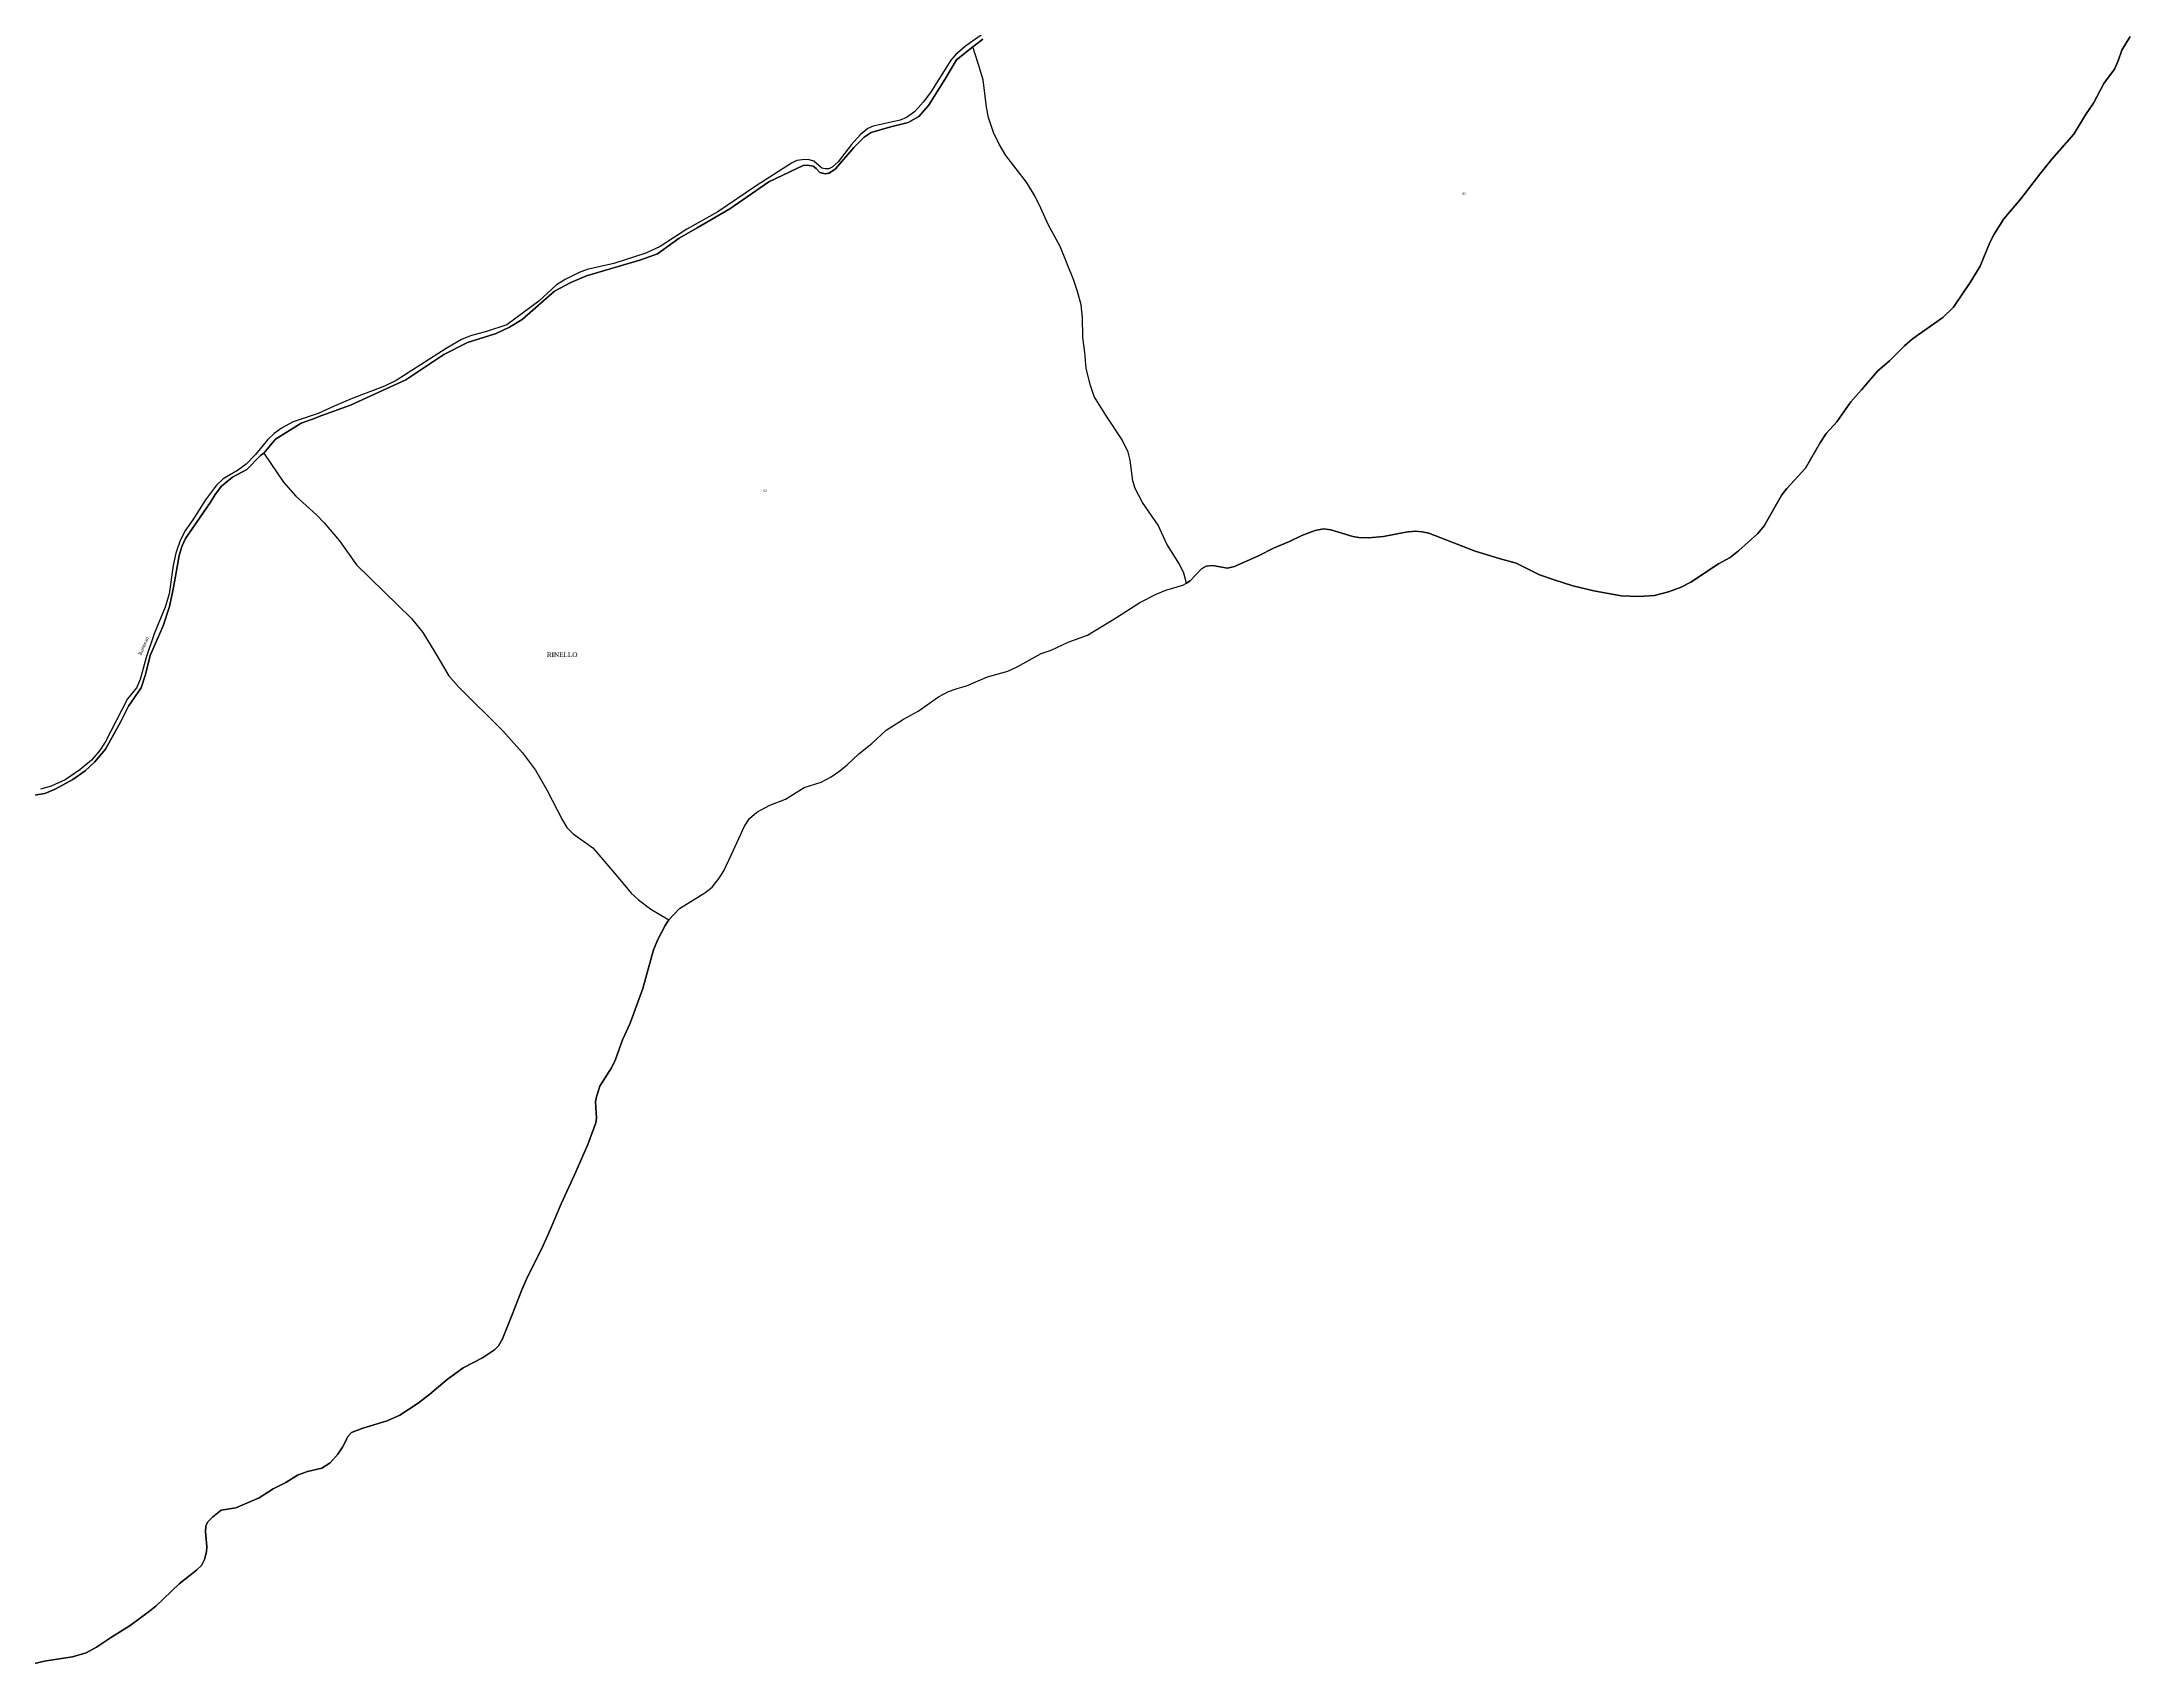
# Model space of a CAD drawing. Extents: x 1197506 to 1206978, y 6141540 to 6151741.
# Drawn here: x 1201665 to 1203446, y 6142349 to 6143733 of the extents above; entities that cross this region are included whole.
import ezdxf

# ---------------------------------------------------------------- set-up
doc = ezdxf.new("R2010")
doc.units = 0
doc.linetypes.add('CONTINU', pattern=[0])
for name, color, linetype in [('1LIEUDIT', 7, 'CONTINU'), ('1PARCELLE', 7, 'CONTINU'), ('1SECTION', 7, 'CONTINU'), ('1SUBDSECT', 7, 'CONTINU'), ('1TRONFLUV', 7, 'CONTINU'), ('3LIEUDITTEX', 7, 'CONTINU'), ('3PARCELLETEX', 7, 'CONTINU'), ('3TRONFLUVTEX', 7, 'CONTINU')]:
    doc.layers.add(name, color=color, linetype=linetype)
doc.styles.get("Standard").update_dxf_attribs({"font": 'Times New Roman'})

msp = doc.modelspace()

# ---------------------------------------------------------------- linework, layer by layer
at = {"layer": '1LIEUDIT'}
for points in [[(1202467.6, 6143734.93), (1202458.91, 6143728.38), (1202445.13, 6143717.51), (1202435.14, 6143700.62), (1202421.08, 6143678.58), (1202413.05, 6143668.94), (1202403.9, 6143663.82), (1202387.94, 6143660.01), (1202372.18, 6143655.52), (1202366.2, 6143651.49), (1202357.6, 6143642.7), (1202341.97, 6143624.41), (1202336.41, 6143620.66), (1202332.97, 6143620.29), (1202328.43, 6143621.39), (1202325.45, 6143624.78), (1202322.84, 6143626.78), (1202317.6, 6143627.54), (1202314.18, 6143627.4), (1202285.12, 6143613.39), (1202251.83, 6143590.18), (1202223.9, 6143574.09), (1202208.61, 6143565.33), (1202190.12, 6143552.06), (1202175.73, 6143546.71), (1202129.55, 6143533.08), (1202116.15, 6143527.39), (1202102.15, 6143520.05), (1202074.43, 6143496.08), (1202063.63, 6143489.32), (1202052.45, 6143484.04), (1202027.95, 6143476.2), (1202007.73, 6143466.02), (1201975.17, 6143444.45), (1201928.15, 6143422.88), (1201903.51, 6143414.21), (1201895.65, 6143410.86), (1201886.06, 6143407.5), (1201864.2, 6143393.92), (1201854.03, 6143382.03), (1201851.3, 6143380.09), (1201839.54, 6143367.96), (1201827.36, 6143361.36), (1201818.14, 6143353.92), (1201812.55, 6143346.82), (1201808.53, 6143340.03), (1201787.33, 6143309.25), (1201784.25, 6143302.42), (1201781.79, 6143294.67), (1201777.18, 6143267.41), (1201773.71, 6143251.23), (1201768.3, 6143234.81), (1201757.07, 6143209.49), (1201753.14, 6143193.28), (1201749.5, 6143181.75), (1201738.6, 6143166.13), (1201731.83, 6143152.42), (1201719.17, 6143129.57), (1201709.65, 6143118.5), (1201701.76, 6143111.02), (1201691.11, 6143103.54), (1201676.23, 6143095.32), (1201667.26, 6143091.62), (1201645.96, 6143088.24)], [(1202467.6, 6143734.93), (1202458.91, 6143728.38), (1202445.13, 6143717.51), (1202435.14, 6143700.62), (1202421.08, 6143678.58), (1202413.05, 6143668.94), (1202403.9, 6143663.82), (1202387.94, 6143660.01), (1202372.18, 6143655.52), (1202366.2, 6143651.49), (1202357.6, 6143642.7), (1202341.97, 6143624.41), (1202336.41, 6143620.66), (1202332.97, 6143620.29), (1202328.43, 6143621.39), (1202325.45, 6143624.78), (1202322.84, 6143626.78), (1202317.6, 6143627.54), (1202314.18, 6143627.4), (1202285.12, 6143613.39), (1202251.83, 6143590.18), (1202223.9, 6143574.09), (1202208.61, 6143565.33), (1202190.12, 6143552.06), (1202175.73, 6143546.71), (1202129.55, 6143533.08), (1202116.15, 6143527.39), (1202102.15, 6143520.05), (1202074.43, 6143496.08), (1202063.63, 6143489.32), (1202052.45, 6143484.04), (1202027.95, 6143476.2), (1202007.73, 6143466.02), (1201975.17, 6143444.45), (1201928.15, 6143422.88), (1201903.51, 6143414.21), (1201895.65, 6143410.86), (1201886.06, 6143407.5), (1201864.2, 6143393.92), (1201854.03, 6143382.03), (1201851.3, 6143380.09), (1201839.54, 6143367.96), (1201827.36, 6143361.36), (1201818.14, 6143353.92), (1201812.55, 6143346.82), (1201808.53, 6143340.03), (1201787.33, 6143309.25), (1201784.25, 6143302.42), (1201781.79, 6143294.67), (1201777.18, 6143267.41), (1201773.71, 6143251.23), (1201768.3, 6143234.81), (1201757.07, 6143209.49), (1201753.14, 6143193.28), (1201749.5, 6143181.75), (1201738.6, 6143166.13), (1201731.83, 6143152.42), (1201719.17, 6143129.57), (1201709.65, 6143118.5), (1201701.76, 6143111.02), (1201691.11, 6143103.54), (1201676.23, 6143095.32), (1201667.26, 6143091.62), (1201645.96, 6143088.24)], [(1201656.52, 6142349.2), (1201666.72, 6142351.68), (1201690.92, 6142355.44), (1201702.55, 6142358.89), (1201711.44, 6142363.69), (1201724.22, 6142372.19), (1201740.17, 6142382.21), (1201755.37, 6142393.62), (1201761.98, 6142398.83), (1201782.04, 6142417.82), (1201796.81, 6142429.44), (1201800.93, 6142433.5), (1201803.49, 6142438.41), (1201805.21, 6142444.92), (1201805.52, 6142449.63), (1201804.3, 6142462.08), (1201804.78, 6142466.95), (1201806.14, 6142470.2), (1201810.56, 6142474.87), (1201817.86, 6142480.48), (1201830.29, 6142482.54), (1201850.29, 6142491.22), (1201862.24, 6142498.73), (1201873.06, 6142504.15), (1201882.9, 6142510.53), (1201891.48, 6142513.46), (1201903.55, 6142516.39), (1201910.82, 6142520.97), (1201917.42, 6142528.4), (1201921.29, 6142534.33), (1201925.99, 6142543.73), (1201929.03, 6142546.79), (1201938.63, 6142550.53), (1201959.35, 6142556.62), (1201970.14, 6142561.52), (1201985.77, 6142571.69), (1201995.77, 6142579.41), (1202010.69, 6142591.95), (1202024.26, 6142601.88), (1202040.83, 6142610.54), (1202050.92, 6142617.2), (1202054.42, 6142620.81), (1202057.7, 6142626.6), (1202066.42, 6142647.86), (1202074.17, 6142668.58), (1202078.98, 6142679.5), (1202091.39, 6142703.74), (1202098.36, 6142719.54), (1202107.84, 6142741.69), (1202119.3, 6142766.56), (1202130.61, 6142792.53), (1202137.46, 6142810.98), (1202138.08, 6142814.74), (1202137.2, 6142828.67), (1202137.88, 6142832.92), (1202140.87, 6142842.1), (1202150.64, 6142857.7), (1202154.12, 6142864.97), (1202160.18, 6142881.68), (1202166.58, 6142895.88), (1202177.61, 6142925.48), (1202186.58, 6142958.29), (1202190.39, 6142967.2), (1202196.54, 6142979.13), (1202199.67, 6142983.91), (1202208.89, 6142993.53), (1202230.38, 6143006.91), (1202236.52, 6143011.92), (1202242.62, 6143019.6), (1202246.53, 6143025.68), (1202252.86, 6143039.22), (1202264.25, 6143063.93), (1202268.57, 6143070.38), (1202274.8, 6143075.83), (1202285.94, 6143081.68), (1202299.16, 6143086.8), (1202315.02, 6143096.91), (1202329.66, 6143101.44), (1202338.2, 6143105.82), (1202345.58, 6143110.98), (1202351.91, 6143116.15), (1202361.9, 6143125.65), (1202372.95, 6143134.43), (1202384.98, 6143145.76), (1202399.91, 6143155.13), (1202412.46, 6143161.97), (1202429.78, 6143174.07), (1202438.19, 6143178.64), (1202445.61, 6143181.41), (1202453.52, 6143183.66), (1202471.46, 6143191.18), (1202488.8, 6143195.96), (1202496.89, 6143199.74), (1202517.29, 6143211.1), (1202525.8, 6143213.99), (1202540.34, 6143220.85), (1202556.87, 6143226.85), (1202581.46, 6143241.87), (1202601.41, 6143254.53), (1202615.35, 6143261.78), (1202623.69, 6143265.02), (1202638.31, 6143269.3), (1202641.25, 6143271.01), (1202644.54, 6143273.14), (1202653.99, 6143283.36), (1202658.05, 6143285.48), (1202663.51, 6143286.19), (1202676.35, 6143283.81), (1202682.24, 6143285.44), (1202703.26, 6143294.55), (1202715.42, 6143300.88), (1202729.16, 6143306.59), (1202739.67, 6143311.86), (1202751.21, 6143316.11), (1202758.18, 6143317.46), (1202764.51, 6143316.45), (1202783.21, 6143310.95), (1202788.47, 6143309.93), (1202796.63, 6143309.74), (1202809.49, 6143310.88), (1202828.31, 6143314.61), (1202836.39, 6143315.35), (1202842.34, 6143314.9), (1202847.94, 6143313.75), (1202887.47, 6143298.32), (1202908.04, 6143292.03), (1202922.5, 6143288.07), (1202942.36, 6143278.33), (1202954.94, 6143273.99), (1202970.97, 6143268.81), (1202988.73, 6143264.54), (1203012.23, 6143260.37), (1203026.86, 6143259.6), (1203040.67, 6143260.53), (1203052.48, 6143263.57), (1203063.47, 6143267.69), (1203071.64, 6143271.95), (1203095.06, 6143287.49), (1203105.14, 6143293), (1203112.37, 6143298.78), (1203128.65, 6143313.36), (1203134.04, 6143319.89), (1203149.21, 6143346.48), (1203153.41, 6143351.92), (1203169.32, 6143369.09), (1203182.27, 6143391.21), (1203187.12, 6143398.71), (1203196.15, 6143408.78), (1203208.02, 6143425.79), (1203217.09, 6143436.1), (1203230.82, 6143451.97), (1203241.04, 6143460.74), (1203253.85, 6143473.45), (1203260.73, 6143479.38), (1203286.45, 6143497.65), (1203295.74, 6143506.38), (1203310.01, 6143527.53), (1203318.39, 6143541.32), (1203326.75, 6143561.6), (1203330.4, 6143568.65), (1203338.59, 6143581.85), (1203353.03, 6143598.91), (1203369.3, 6143619.98), (1203379.51, 6143632.69), (1203398.38, 6143654.07), (1203408.22, 6143670.49), (1203415.16, 6143680.42), (1203423.89, 6143697.15), (1203433.16, 6143709.33), (1203436.27, 6143716.55), (1203439.38, 6143725.69), (1203446.45, 6143737.17)]]:
    msp.add_lwpolyline(points, dxfattribs=at)
at = {"layer": '1PARCELLE'}
for points in [[(1202468.07, 6143739.85), (1202452.67, 6143729.1), (1202444.36, 6143721.56), (1202440.25, 6143717.03), (1202423.39, 6143690.41), (1202417.04, 6143681.55), (1202409.27, 6143672.96), (1202402.57, 6143668.35), (1202397.13, 6143666.07), (1202374.11, 6143660.68), (1202369.39, 6143658.7), (1202362.83, 6143653.48), (1202355.44, 6143645.3), (1202344.02, 6143630.47), (1202339.11, 6143625.94), (1202336.08, 6143624.44), (1202332.97, 6143624.32), (1202330.11, 6143625.05), (1202323.37, 6143630.93), (1202318.45, 6143632.25), (1202313.47, 6143632.03), (1202309.02, 6143631.51), (1202304.31, 6143629.37), (1202274.11, 6143609.83), (1202241.49, 6143587.67), (1202215.12, 6143573.08), (1202192.2, 6143558.13), (1202180.1, 6143552.42), (1202152.79, 6143543.83), (1202129.96, 6143538.69), (1202123.24, 6143536.01), (1202111.17, 6143530.12), (1202103.74, 6143525.65), (1202088.64, 6143511.67), (1202061.59, 6143491.39), (1202044.24, 6143485.75), (1202030.45, 6143481.92), (1202022.68, 6143478.75), (1202009.64, 6143471.33), (1201967.02, 6143443.92), (1201957.16, 6143439.09), (1201929.42, 6143428.68), (1201916.65, 6143423.28), (1201900.5, 6143415.88), (1201879.24, 6143408.54), (1201869.27, 6143403.23), (1201862.86, 6143398.66), (1201857.53, 6143393.5), (1201847.09, 6143380.86), (1201839, 6143372.61), (1201831.71, 6143367.22), (1201819.48, 6143360.1), (1201813.69, 6143354.65), (1201804.45, 6143342.08), (1201793.54, 6143324.98), (1201787.35, 6143316.23), (1201782.64, 6143307.61), (1201779.13, 6143296.62), (1201776.73, 6143286.04), (1201773.5, 6143262.12), (1201770, 6143250.63), (1201760.6, 6143227.93), (1201753.7, 6143207.6), (1201748.74, 6143188.88), (1201745.53, 6143181.76), (1201737.97, 6143172.44), (1201718.83, 6143135.37), (1201713.87, 6143128.21), (1201707.05, 6143120.18), (1201697.25, 6143111.8), (1201684.54, 6143103.48), (1201672.76, 6143098.1), (1201663.72, 6143095.34)], [(1203446.45, 6143737.17), (1203439.38, 6143725.69), (1203436.27, 6143716.55), (1203433.16, 6143709.33), (1203423.89, 6143697.15), (1203415.16, 6143680.42), (1203408.22, 6143670.49), (1203398.38, 6143654.07), (1203379.51, 6143632.69), (1203369.3, 6143619.98), (1203353.03, 6143598.91), (1203338.59, 6143581.85), (1203330.4, 6143568.65), (1203326.75, 6143561.6), (1203318.39, 6143541.32), (1203310.01, 6143527.53), (1203295.74, 6143506.38), (1203286.45, 6143497.65), (1203260.73, 6143479.38), (1203253.85, 6143473.45), (1203241.04, 6143460.74), (1203230.82, 6143451.97), (1203217.09, 6143436.1), (1203208.02, 6143425.79), (1203196.15, 6143408.78), (1203187.12, 6143398.71), (1203182.27, 6143391.21), (1203169.32, 6143369.09), (1203153.41, 6143351.92), (1203149.21, 6143346.48), (1203134.04, 6143319.89), (1203128.65, 6143313.36), (1203112.37, 6143298.78), (1203105.14, 6143293), (1203095.06, 6143287.49), (1203071.64, 6143271.95), (1203063.47, 6143267.69), (1203052.48, 6143263.57), (1203040.67, 6143260.53), (1203026.86, 6143259.6), (1203012.23, 6143260.37), (1202988.73, 6143264.54), (1202970.97, 6143268.81), (1202954.94, 6143273.99), (1202942.36, 6143278.33), (1202922.5, 6143288.07), (1202908.04, 6143292.03), (1202887.47, 6143298.32), (1202847.94, 6143313.75), (1202842.34, 6143314.9), (1202836.39, 6143315.35), (1202828.31, 6143314.61), (1202809.49, 6143310.88), (1202796.63, 6143309.74), (1202788.47, 6143309.93), (1202783.21, 6143310.95), (1202764.51, 6143316.45), (1202758.18, 6143317.46), (1202751.21, 6143316.11), (1202739.67, 6143311.86), (1202729.16, 6143306.59), (1202715.42, 6143300.88), (1202703.26, 6143294.55), (1202682.24, 6143285.44), (1202676.35, 6143283.81), (1202663.51, 6143286.19), (1202658.05, 6143285.48), (1202653.99, 6143283.36), (1202644.54, 6143273.14), (1202641.25, 6143271.01), (1202641.25, 6143271.01), (1202638.94, 6143279.55), (1202635.36, 6143287.19), (1202624.63, 6143304.48), (1202617.17, 6143320.48), (1202603.76, 6143339.85), (1202597.63, 6143351.72), (1202595.4, 6143358.42), (1202593.36, 6143375.87), (1202591.67, 6143382.93), (1202586.33, 6143393.33), (1202572.42, 6143414.28), (1202562.63, 6143430.22), (1202559.36, 6143439.7), (1202555.73, 6143454.02), (1202554.58, 6143467.93), (1202552.99, 6143480.92), (1202552.68, 6143497.69), (1202551.36, 6143508.33), (1202548.26, 6143519.9), (1202544.78, 6143530.17), (1202533.41, 6143558.12), (1202523.37, 6143577.02), (1202517.14, 6143591.01), (1202512.31, 6143600.74), (1202504.77, 6143612.95), (1202487.19, 6143635.73), (1202481.45, 6143645.51), (1202476.74, 6143655.38), (1202472.38, 6143668.17), (1202470.61, 6143676.96), (1202467.73, 6143700.28), (1202463.97, 6143713.46), (1202458.91, 6143728.38), (1202467.6, 6143734.93)], [(1201645.96, 6143088.24), (1201667.26, 6143091.62), (1201676.23, 6143095.32), (1201691.11, 6143103.54), (1201701.76, 6143111.02), (1201709.65, 6143118.5), (1201719.17, 6143129.57), (1201731.83, 6143152.42), (1201738.6, 6143166.13), (1201749.5, 6143181.75), (1201753.14, 6143193.28), (1201757.07, 6143209.49), (1201768.3, 6143234.81), (1201773.71, 6143251.23), (1201777.18, 6143267.41), (1201781.79, 6143294.67), (1201784.25, 6143302.42), (1201787.33, 6143309.25), (1201808.53, 6143340.03), (1201812.55, 6143346.82), (1201818.14, 6143353.92), (1201827.36, 6143361.36), (1201839.54, 6143367.96), (1201851.3, 6143380.09), (1201854.03, 6143382.03), (1201870.97, 6143357.12), (1201881.37, 6143345.43), (1201899.16, 6143329.3), (1201905.52, 6143322.54), (1201918.77, 6143307.15), (1201933.28, 6143286.85), (1201980.16, 6143241.08), (1201989.83, 6143229), (1202000.13, 6143212.27), (1202011.91, 6143192.17), (1202020.41, 6143182.36), (1202058.16, 6143145.2), (1202074.75, 6143126.3), (1202085.79, 6143111.55), (1202095.58, 6143094.74), (1202108.88, 6143069.05), (1202112.57, 6143062.86), (1202118, 6143057.33), (1202134.74, 6143045.49), (1202155.04, 6143021.93), (1202167.49, 6143006.78), (1202173.85, 6143000.98), (1202184.44, 6142993), (1202199.67, 6142983.91), (1202196.54, 6142979.13), (1202190.39, 6142967.2), (1202186.58, 6142958.29), (1202177.61, 6142925.48), (1202166.58, 6142895.88), (1202160.18, 6142881.68), (1202154.12, 6142864.97), (1202150.64, 6142857.7), (1202140.87, 6142842.1), (1202137.88, 6142832.92), (1202137.2, 6142828.67), (1202138.08, 6142814.74), (1202137.46, 6142810.98), (1202130.61, 6142792.53), (1202119.3, 6142766.56), (1202107.84, 6142741.69), (1202098.36, 6142719.54), (1202091.39, 6142703.74), (1202078.98, 6142679.5), (1202074.17, 6142668.58), (1202066.42, 6142647.86), (1202057.7, 6142626.6), (1202054.42, 6142620.81), (1202050.92, 6142617.2), (1202040.83, 6142610.54), (1202024.26, 6142601.88), (1202010.69, 6142591.95), (1201995.77, 6142579.41), (1201985.77, 6142571.69), (1201970.14, 6142561.52), (1201959.35, 6142556.62), (1201938.63, 6142550.53), (1201929.03, 6142546.79), (1201925.99, 6142543.73), (1201921.29, 6142534.33), (1201917.42, 6142528.4), (1201910.82, 6142520.97), (1201903.55, 6142516.39), (1201891.48, 6142513.46), (1201882.9, 6142510.53), (1201873.06, 6142504.15), (1201862.24, 6142498.73), (1201850.29, 6142491.22), (1201830.29, 6142482.54), (1201817.86, 6142480.48), (1201810.56, 6142474.87), (1201806.14, 6142470.2), (1201804.78, 6142466.95), (1201804.3, 6142462.08), (1201805.52, 6142449.63), (1201805.21, 6142444.92), (1201803.49, 6142438.41), (1201800.93, 6142433.5), (1201796.81, 6142429.44), (1201782.04, 6142417.82), (1201761.98, 6142398.83), (1201755.37, 6142393.62), (1201740.17, 6142382.21), (1201724.22, 6142372.19), (1201711.44, 6142363.69), (1201702.55, 6142358.89), (1201690.92, 6142355.44), (1201666.72, 6142351.68), (1201656.52, 6142349.2)]]:
    msp.add_lwpolyline(points, dxfattribs=at)
msp.add_lwpolyline([(1202641.25, 6143271.01), (1202638.94, 6143279.55), (1202635.36, 6143287.19), (1202624.63, 6143304.48), (1202617.17, 6143320.48), (1202603.76, 6143339.85), (1202597.63, 6143351.72), (1202595.4, 6143358.42), (1202593.36, 6143375.87), (1202591.67, 6143382.93), (1202586.33, 6143393.33), (1202572.42, 6143414.28), (1202562.63, 6143430.22), (1202559.36, 6143439.7), (1202555.73, 6143454.02), (1202554.58, 6143467.93), (1202552.99, 6143480.92), (1202552.68, 6143497.69), (1202551.36, 6143508.33), (1202548.26, 6143519.9), (1202544.78, 6143530.17), (1202533.41, 6143558.12), (1202523.37, 6143577.02), (1202517.14, 6143591.01), (1202512.31, 6143600.74), (1202504.77, 6143612.95), (1202487.19, 6143635.73), (1202481.45, 6143645.51), (1202476.74, 6143655.38), (1202472.38, 6143668.17), (1202470.61, 6143676.96), (1202467.73, 6143700.28), (1202463.97, 6143713.46), (1202458.91, 6143728.38), (1202445.13, 6143717.51), (1202435.14, 6143700.62), (1202421.08, 6143678.58), (1202413.05, 6143668.94), (1202403.9, 6143663.82), (1202387.94, 6143660.01), (1202372.18, 6143655.52), (1202366.2, 6143651.49), (1202357.6, 6143642.7), (1202341.97, 6143624.41), (1202336.41, 6143620.66), (1202332.97, 6143620.29), (1202328.43, 6143621.39), (1202325.45, 6143624.78), (1202322.84, 6143626.78), (1202317.6, 6143627.54), (1202314.18, 6143627.4), (1202285.12, 6143613.39), (1202251.83, 6143590.18), (1202223.9, 6143574.09), (1202208.61, 6143565.33), (1202190.12, 6143552.06), (1202175.73, 6143546.71), (1202129.55, 6143533.08), (1202116.15, 6143527.39), (1202102.15, 6143520.05), (1202074.43, 6143496.08), (1202063.63, 6143489.32), (1202052.45, 6143484.04), (1202027.95, 6143476.2), (1202007.73, 6143466.02), (1201975.17, 6143444.45), (1201928.15, 6143422.88), (1201903.51, 6143414.21), (1201895.65, 6143410.86), (1201886.06, 6143407.5), (1201864.2, 6143393.92), (1201854.03, 6143382.03), (1201870.97, 6143357.12), (1201881.37, 6143345.43), (1201899.16, 6143329.3), (1201905.52, 6143322.54), (1201918.77, 6143307.15), (1201933.28, 6143286.85), (1201980.16, 6143241.08), (1201989.83, 6143229), (1202000.13, 6143212.27), (1202011.91, 6143192.17), (1202020.41, 6143182.36), (1202058.16, 6143145.2), (1202074.75, 6143126.3), (1202085.79, 6143111.55), (1202095.58, 6143094.74), (1202108.88, 6143069.05), (1202112.57, 6143062.86), (1202118, 6143057.33), (1202134.74, 6143045.49), (1202155.04, 6143021.93), (1202167.49, 6143006.78), (1202173.85, 6143000.98), (1202184.44, 6142993), (1202199.67, 6142983.91), (1202208.89, 6142993.53), (1202230.38, 6143006.91), (1202236.52, 6143011.92), (1202242.62, 6143019.6), (1202246.53, 6143025.68), (1202252.86, 6143039.22), (1202264.25, 6143063.93), (1202268.57, 6143070.38), (1202274.8, 6143075.83), (1202285.94, 6143081.68), (1202299.16, 6143086.8), (1202315.02, 6143096.91), (1202329.66, 6143101.44), (1202338.2, 6143105.82), (1202345.58, 6143110.98), (1202351.91, 6143116.15), (1202361.9, 6143125.65), (1202372.95, 6143134.43), (1202384.98, 6143145.76), (1202399.91, 6143155.13), (1202412.46, 6143161.97), (1202429.78, 6143174.07), (1202438.19, 6143178.64), (1202445.61, 6143181.41), (1202453.52, 6143183.66), (1202471.46, 6143191.18), (1202488.8, 6143195.96), (1202496.89, 6143199.74), (1202517.29, 6143211.1), (1202525.8, 6143213.99), (1202540.34, 6143220.85), (1202556.87, 6143226.85), (1202581.46, 6143241.87), (1202601.41, 6143254.53), (1202615.35, 6143261.78), (1202623.69, 6143265.02), (1202638.31, 6143269.3), (1202641.25, 6143271.01)], close=True, dxfattribs=at)
at = {"layer": '1SECTION'}
msp.add_lwpolyline([(1201656.52, 6142349.2), (1201666.72, 6142351.68), (1201690.92, 6142355.44), (1201702.55, 6142358.89), (1201711.44, 6142363.69), (1201724.22, 6142372.19), (1201740.17, 6142382.21), (1201755.37, 6142393.62), (1201761.98, 6142398.83), (1201782.04, 6142417.82), (1201796.81, 6142429.44), (1201800.93, 6142433.5), (1201803.49, 6142438.41), (1201805.21, 6142444.92), (1201805.52, 6142449.63), (1201804.3, 6142462.08), (1201804.78, 6142466.95), (1201806.14, 6142470.2), (1201810.56, 6142474.87), (1201817.86, 6142480.48), (1201830.29, 6142482.54), (1201850.29, 6142491.22), (1201862.24, 6142498.73), (1201873.06, 6142504.15), (1201882.9, 6142510.53), (1201891.48, 6142513.46), (1201903.55, 6142516.39), (1201910.82, 6142520.97), (1201917.42, 6142528.4), (1201921.29, 6142534.33), (1201925.99, 6142543.73), (1201929.03, 6142546.79), (1201938.63, 6142550.53), (1201959.35, 6142556.62), (1201970.14, 6142561.52), (1201985.77, 6142571.69), (1201995.77, 6142579.41), (1202010.69, 6142591.95), (1202024.26, 6142601.88), (1202040.83, 6142610.54), (1202050.92, 6142617.2), (1202054.42, 6142620.81), (1202057.7, 6142626.6), (1202066.42, 6142647.86), (1202074.17, 6142668.58), (1202078.98, 6142679.5), (1202091.39, 6142703.74), (1202098.36, 6142719.54), (1202107.84, 6142741.69), (1202119.3, 6142766.56), (1202130.61, 6142792.53), (1202137.46, 6142810.98), (1202138.08, 6142814.74), (1202137.2, 6142828.67), (1202137.88, 6142832.92), (1202140.87, 6142842.1), (1202150.64, 6142857.7), (1202154.12, 6142864.97), (1202160.18, 6142881.68), (1202166.58, 6142895.88), (1202177.61, 6142925.48), (1202186.58, 6142958.29), (1202190.39, 6142967.2), (1202196.54, 6142979.13), (1202199.67, 6142983.91), (1202208.89, 6142993.53), (1202230.38, 6143006.91), (1202236.52, 6143011.92), (1202242.62, 6143019.6), (1202246.53, 6143025.68), (1202252.86, 6143039.22), (1202264.25, 6143063.93), (1202268.57, 6143070.38), (1202274.8, 6143075.83), (1202285.94, 6143081.68), (1202299.16, 6143086.8), (1202315.02, 6143096.91), (1202329.66, 6143101.44), (1202338.2, 6143105.82), (1202345.58, 6143110.98), (1202351.91, 6143116.15), (1202361.9, 6143125.65), (1202372.95, 6143134.43), (1202384.98, 6143145.76), (1202399.91, 6143155.13), (1202412.46, 6143161.97), (1202429.78, 6143174.07), (1202438.19, 6143178.64), (1202445.61, 6143181.41), (1202453.52, 6143183.66), (1202471.46, 6143191.18), (1202488.8, 6143195.96), (1202496.89, 6143199.74), (1202517.29, 6143211.1), (1202525.8, 6143213.99), (1202540.34, 6143220.85), (1202556.87, 6143226.85), (1202581.46, 6143241.87), (1202601.41, 6143254.53), (1202615.35, 6143261.78), (1202623.69, 6143265.02), (1202638.31, 6143269.3), (1202641.25, 6143271.01), (1202644.54, 6143273.14), (1202653.99, 6143283.36), (1202658.05, 6143285.48), (1202663.51, 6143286.19), (1202676.35, 6143283.81), (1202682.24, 6143285.44), (1202703.26, 6143294.55), (1202715.42, 6143300.88), (1202729.16, 6143306.59), (1202739.67, 6143311.86), (1202751.21, 6143316.11), (1202758.18, 6143317.46), (1202764.51, 6143316.45), (1202783.21, 6143310.95), (1202788.47, 6143309.93), (1202796.63, 6143309.74), (1202809.49, 6143310.88), (1202828.31, 6143314.61), (1202836.39, 6143315.35), (1202842.34, 6143314.9), (1202847.94, 6143313.75), (1202887.47, 6143298.32), (1202908.04, 6143292.03), (1202922.5, 6143288.07), (1202942.36, 6143278.33), (1202954.94, 6143273.99), (1202970.97, 6143268.81), (1202988.73, 6143264.54), (1203012.23, 6143260.37), (1203026.86, 6143259.6), (1203040.67, 6143260.53), (1203052.48, 6143263.57), (1203063.47, 6143267.69), (1203071.64, 6143271.95), (1203095.06, 6143287.49), (1203105.14, 6143293), (1203112.37, 6143298.78), (1203128.65, 6143313.36), (1203134.04, 6143319.89), (1203149.21, 6143346.48), (1203153.41, 6143351.92), (1203169.32, 6143369.09), (1203182.27, 6143391.21), (1203187.12, 6143398.71), (1203196.15, 6143408.78), (1203208.02, 6143425.79), (1203217.09, 6143436.1), (1203230.82, 6143451.97), (1203241.04, 6143460.74), (1203253.85, 6143473.45), (1203260.73, 6143479.38), (1203286.45, 6143497.65), (1203295.74, 6143506.38), (1203310.01, 6143527.53), (1203318.39, 6143541.32), (1203326.75, 6143561.6), (1203330.4, 6143568.65), (1203338.59, 6143581.85), (1203353.03, 6143598.91), (1203369.3, 6143619.98), (1203379.51, 6143632.69), (1203398.38, 6143654.07), (1203408.22, 6143670.49), (1203415.16, 6143680.42), (1203423.89, 6143697.15), (1203433.16, 6143709.33), (1203436.27, 6143716.55), (1203439.38, 6143725.69), (1203446.45, 6143737.17)], dxfattribs=at)
at = {"layer": '1SUBDSECT'}
msp.add_lwpolyline([(1201656.52, 6142349.2), (1201666.72, 6142351.68), (1201690.92, 6142355.44), (1201702.55, 6142358.89), (1201711.44, 6142363.69), (1201724.22, 6142372.19), (1201740.17, 6142382.21), (1201755.37, 6142393.62), (1201761.98, 6142398.83), (1201782.04, 6142417.82), (1201796.81, 6142429.44), (1201800.93, 6142433.5), (1201803.49, 6142438.41), (1201805.21, 6142444.92), (1201805.52, 6142449.63), (1201804.3, 6142462.08), (1201804.78, 6142466.95), (1201806.14, 6142470.2), (1201810.56, 6142474.87), (1201817.86, 6142480.48), (1201830.29, 6142482.54), (1201850.29, 6142491.22), (1201862.24, 6142498.73), (1201873.06, 6142504.15), (1201882.9, 6142510.53), (1201891.48, 6142513.46), (1201903.55, 6142516.39), (1201910.82, 6142520.97), (1201917.42, 6142528.4), (1201921.29, 6142534.33), (1201925.99, 6142543.73), (1201929.03, 6142546.79), (1201938.63, 6142550.53), (1201959.35, 6142556.62), (1201970.14, 6142561.52), (1201985.77, 6142571.69), (1201995.77, 6142579.41), (1202010.69, 6142591.95), (1202024.26, 6142601.88), (1202040.83, 6142610.54), (1202050.92, 6142617.2), (1202054.42, 6142620.81), (1202057.7, 6142626.6), (1202066.42, 6142647.86), (1202074.17, 6142668.58), (1202078.98, 6142679.5), (1202091.39, 6142703.74), (1202098.36, 6142719.54), (1202107.84, 6142741.69), (1202119.3, 6142766.56), (1202130.61, 6142792.53), (1202137.46, 6142810.98), (1202138.08, 6142814.74), (1202137.2, 6142828.67), (1202137.88, 6142832.92), (1202140.87, 6142842.1), (1202150.64, 6142857.7), (1202154.12, 6142864.97), (1202160.18, 6142881.68), (1202166.58, 6142895.88), (1202177.61, 6142925.48), (1202186.58, 6142958.29), (1202190.39, 6142967.2), (1202196.54, 6142979.13), (1202199.67, 6142983.91), (1202208.89, 6142993.53), (1202230.38, 6143006.91), (1202236.52, 6143011.92), (1202242.62, 6143019.6), (1202246.53, 6143025.68), (1202252.86, 6143039.22), (1202264.25, 6143063.93), (1202268.57, 6143070.38), (1202274.8, 6143075.83), (1202285.94, 6143081.68), (1202299.16, 6143086.8), (1202315.02, 6143096.91), (1202329.66, 6143101.44), (1202338.2, 6143105.82), (1202345.58, 6143110.98), (1202351.91, 6143116.15), (1202361.9, 6143125.65), (1202372.95, 6143134.43), (1202384.98, 6143145.76), (1202399.91, 6143155.13), (1202412.46, 6143161.97), (1202429.78, 6143174.07), (1202438.19, 6143178.64), (1202445.61, 6143181.41), (1202453.52, 6143183.66), (1202471.46, 6143191.18), (1202488.8, 6143195.96), (1202496.89, 6143199.74), (1202517.29, 6143211.1), (1202525.8, 6143213.99), (1202540.34, 6143220.85), (1202556.87, 6143226.85), (1202581.46, 6143241.87), (1202601.41, 6143254.53), (1202615.35, 6143261.78), (1202623.69, 6143265.02), (1202638.31, 6143269.3), (1202641.25, 6143271.01), (1202644.54, 6143273.14), (1202653.99, 6143283.36), (1202658.05, 6143285.48), (1202663.51, 6143286.19), (1202676.35, 6143283.81), (1202682.24, 6143285.44), (1202703.26, 6143294.55), (1202715.42, 6143300.88), (1202729.16, 6143306.59), (1202739.67, 6143311.86), (1202751.21, 6143316.11), (1202758.18, 6143317.46), (1202764.51, 6143316.45), (1202783.21, 6143310.95), (1202788.47, 6143309.93), (1202796.63, 6143309.74), (1202809.49, 6143310.88), (1202828.31, 6143314.61), (1202836.39, 6143315.35), (1202842.34, 6143314.9), (1202847.94, 6143313.75), (1202887.47, 6143298.32), (1202908.04, 6143292.03), (1202922.5, 6143288.07), (1202942.36, 6143278.33), (1202954.94, 6143273.99), (1202970.97, 6143268.81), (1202988.73, 6143264.54), (1203012.23, 6143260.37), (1203026.86, 6143259.6), (1203040.67, 6143260.53), (1203052.48, 6143263.57), (1203063.47, 6143267.69), (1203071.64, 6143271.95), (1203095.06, 6143287.49), (1203105.14, 6143293), (1203112.37, 6143298.78), (1203128.65, 6143313.36), (1203134.04, 6143319.89), (1203149.21, 6143346.48), (1203153.41, 6143351.92), (1203169.32, 6143369.09), (1203182.27, 6143391.21), (1203187.12, 6143398.71), (1203196.15, 6143408.78), (1203208.02, 6143425.79), (1203217.09, 6143436.1), (1203230.82, 6143451.97), (1203241.04, 6143460.74), (1203253.85, 6143473.45), (1203260.73, 6143479.38), (1203286.45, 6143497.65), (1203295.74, 6143506.38), (1203310.01, 6143527.53), (1203318.39, 6143541.32), (1203326.75, 6143561.6), (1203330.4, 6143568.65), (1203338.59, 6143581.85), (1203353.03, 6143598.91), (1203369.3, 6143619.98), (1203379.51, 6143632.69), (1203398.38, 6143654.07), (1203408.22, 6143670.49), (1203415.16, 6143680.42), (1203423.89, 6143697.15), (1203433.16, 6143709.33), (1203436.27, 6143716.55), (1203439.38, 6143725.69), (1203446.45, 6143737.17)], dxfattribs=at)
at = {"layer": '1TRONFLUV'}
for points in [[(1201645.96, 6143088.24), (1201667.26, 6143091.62), (1201676.23, 6143095.32), (1201691.11, 6143103.54), (1201701.76, 6143111.02), (1201709.65, 6143118.5), (1201719.17, 6143129.57), (1201731.83, 6143152.42), (1201738.6, 6143166.13), (1201749.5, 6143181.75), (1201753.14, 6143193.28), (1201757.07, 6143209.49), (1201768.3, 6143234.81), (1201773.71, 6143251.23), (1201777.18, 6143267.41), (1201781.79, 6143294.67), (1201784.25, 6143302.42), (1201787.33, 6143309.25), (1201808.53, 6143340.03), (1201812.55, 6143346.82), (1201818.14, 6143353.92), (1201827.36, 6143361.36), (1201839.54, 6143367.96), (1201851.3, 6143380.09), (1201854.03, 6143382.03), (1201864.2, 6143393.92), (1201886.06, 6143407.5), (1201895.65, 6143410.86), (1201903.51, 6143414.21), (1201928.15, 6143422.88), (1201975.17, 6143444.45), (1202007.73, 6143466.02), (1202027.95, 6143476.2), (1202052.45, 6143484.04), (1202063.63, 6143489.32), (1202074.43, 6143496.08), (1202102.15, 6143520.05), (1202116.15, 6143527.39), (1202129.55, 6143533.08), (1202175.73, 6143546.71), (1202190.12, 6143552.06), (1202208.61, 6143565.33), (1202223.9, 6143574.09), (1202251.83, 6143590.18), (1202285.12, 6143613.39), (1202314.18, 6143627.4), (1202317.6, 6143627.54), (1202322.84, 6143626.78), (1202325.45, 6143624.78), (1202328.43, 6143621.39), (1202332.97, 6143620.29), (1202336.41, 6143620.66), (1202341.97, 6143624.41), (1202357.6, 6143642.7), (1202366.2, 6143651.49), (1202372.18, 6143655.52), (1202387.94, 6143660.01), (1202403.9, 6143663.82), (1202413.05, 6143668.94), (1202421.08, 6143678.58), (1202435.14, 6143700.62), (1202445.13, 6143717.51), (1202458.91, 6143728.38), (1202467.6, 6143734.93)], [(1202468.07, 6143739.85), (1202452.67, 6143729.1), (1202444.36, 6143721.56), (1202440.25, 6143717.03), (1202423.39, 6143690.41), (1202417.04, 6143681.55), (1202409.27, 6143672.96), (1202402.57, 6143668.35), (1202397.13, 6143666.07), (1202374.11, 6143660.68), (1202369.39, 6143658.7), (1202362.83, 6143653.48), (1202355.44, 6143645.3), (1202344.02, 6143630.47), (1202339.11, 6143625.94), (1202336.08, 6143624.44), (1202332.97, 6143624.32), (1202330.11, 6143625.05), (1202323.37, 6143630.93), (1202318.45, 6143632.25), (1202313.47, 6143632.03), (1202309.02, 6143631.51), (1202304.31, 6143629.37), (1202274.11, 6143609.83), (1202241.49, 6143587.67), (1202215.12, 6143573.08), (1202192.2, 6143558.13), (1202180.1, 6143552.42), (1202152.79, 6143543.83), (1202129.96, 6143538.69), (1202123.24, 6143536.01), (1202111.17, 6143530.12), (1202103.74, 6143525.65), (1202088.64, 6143511.67), (1202061.59, 6143491.39), (1202044.24, 6143485.75), (1202030.45, 6143481.92), (1202022.68, 6143478.75), (1202009.64, 6143471.33), (1201967.02, 6143443.92), (1201957.16, 6143439.09), (1201929.42, 6143428.68), (1201916.65, 6143423.28), (1201900.5, 6143415.88), (1201879.24, 6143408.54), (1201869.27, 6143403.23), (1201862.86, 6143398.66), (1201857.53, 6143393.5), (1201847.09, 6143380.86), (1201839, 6143372.61), (1201831.71, 6143367.22), (1201819.48, 6143360.1), (1201813.69, 6143354.65), (1201804.45, 6143342.08), (1201793.54, 6143324.98), (1201787.35, 6143316.23), (1201782.64, 6143307.61), (1201779.13, 6143296.62), (1201776.73, 6143286.04), (1201773.5, 6143262.12), (1201770, 6143250.63), (1201760.6, 6143227.93), (1201753.7, 6143207.6), (1201748.74, 6143188.88), (1201745.53, 6143181.76), (1201737.97, 6143172.44), (1201718.83, 6143135.37), (1201713.87, 6143128.21), (1201707.05, 6143120.18), (1201697.25, 6143111.8), (1201684.54, 6143103.48), (1201672.76, 6143098.1), (1201663.72, 6143095.34)]]:
    msp.add_lwpolyline(points, dxfattribs=at)

# ---------------------------------------------------------------- texts
at = {"layer": '3LIEUDITTEX'}
msp.add_text('RINELLO', height=4, dxfattribs=at).set_placement((1202095.62, 6143208.12))
at = {"layer": '3PARCELLETEX'}
for s, p in [('62', (1202876.67, 6143602.01)), ('63', (1202280.38, 6143349.17))]:
    msp.add_text(s, height=2, dxfattribs=at).set_placement(p)
at = {"layer": '3TRONFLUVTEX'}
msp.add_text('Ruisseau', height=3, rotation=67.6, dxfattribs=at).set_placement((1201749.69, 6143209.33))

doc.saveas('drawing.dxf')
